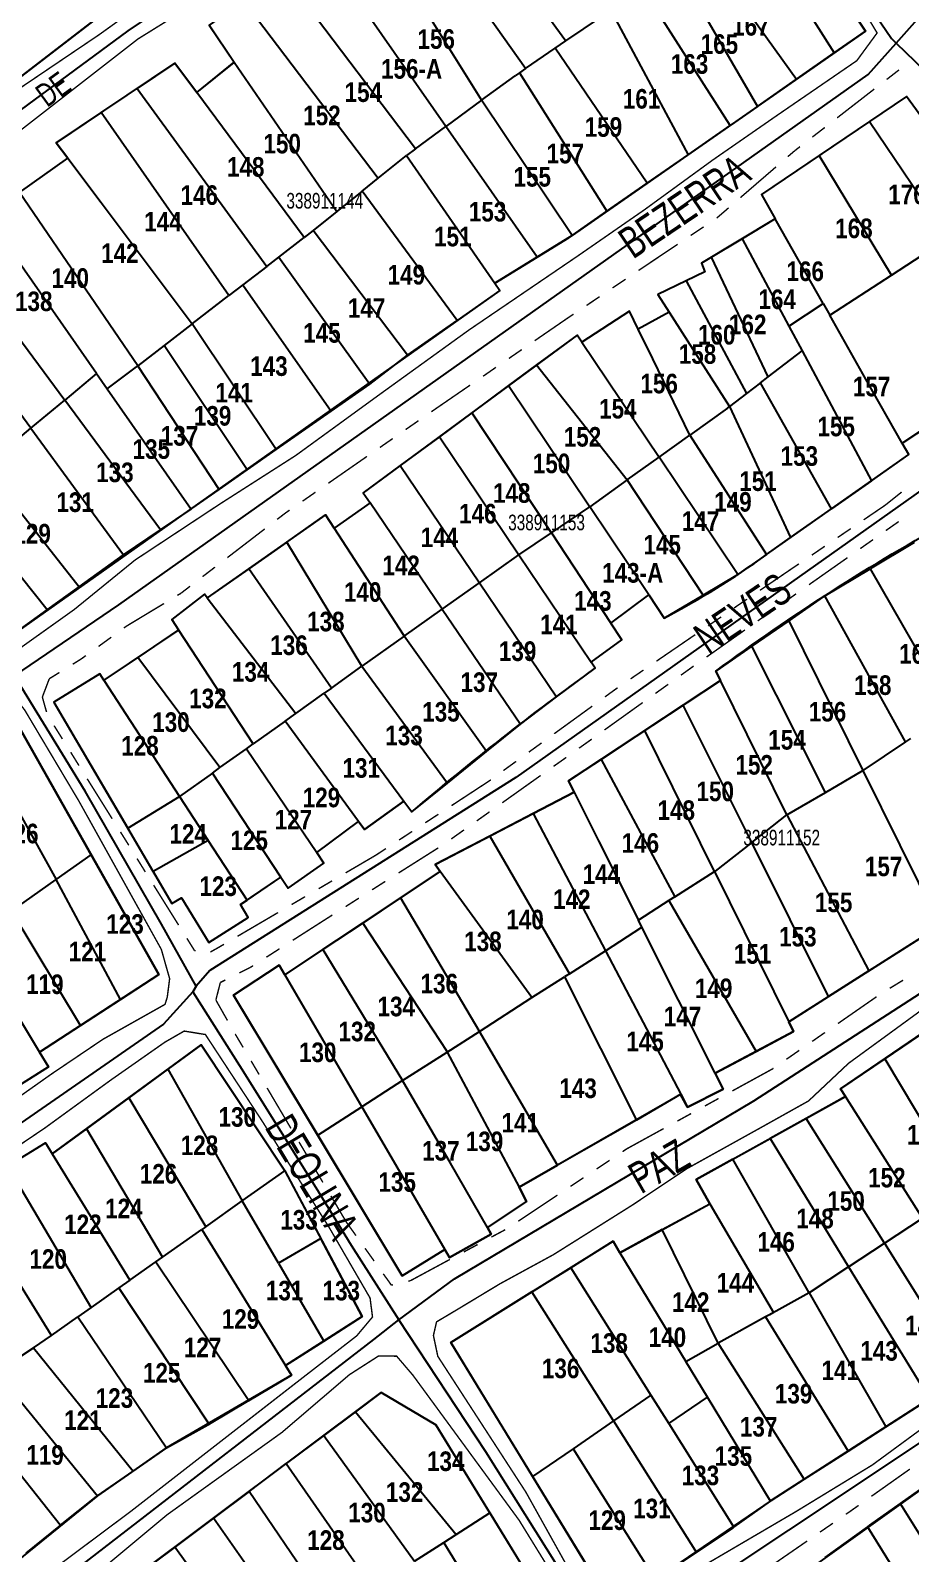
# Model space of a CAD drawing. Extents: x 204256 to 207861, y 4845615 to 4848347.
# Drawn here: x 207194.6 to 207306.9, y 4847462.3 to 4847656.8 of the extents above; entities that cross this region are included whole.
import ezdxf
from ezdxf.enums import TextEntityAlignment as Align

# ---------------------------------------------------------------- set-up
doc = ezdxf.new("R2010")
doc.units = 0
doc.header["$LTSCALE"] = 1.5
doc.header["$MEASUREMENT"] = 0
for name, pattern in [('PHANTOMX2', [5, 2.5, -0.5, 0.5, -0.5, 0.5, -0.5]), ('TRACO_13', [8, 5, -1, 1, -1]), ('TRACO_25', [8, 3, -1, 1, -1, 1, -1])]:
    doc.linetypes.add(name, pattern=pattern)
for name, color, linetype in [('CD-MALHA-LOTES', 40, 'CONTINUOUS'), ('CD_TXT_QUADRA', 7, 'CONTINUOUS'), ('RU-QUADRAS', 210, 'CONTINUOUS'), ('SV-EIXO-RUA-N-PAV', 6, 'CONTINUOUS'), ('SV-RUA-NAO-PAV-S-GUIA-C-GUIA', 7, 'PHANTOMX2'), ('SV-TXT-RUA-N-PAV-S-GUIA-C-GUIA', 7, 'CONTINUOUS'), ('Th_NmrPort', 7, 'CONTINUOUS')]:
    doc.layers.add(name, color=color, linetype=linetype)
doc.styles.add('ARIAL', font='ARIAL.TTF')
doc.styles.get("Standard").update_dxf_attribs({"font": 'swisscbo.ttf'})

msp = doc.modelspace()

# ---------------------------------------------------------------- linework, layer by layer
at = {"layer": 'CD-MALHA-LOTES', "linetype": 'Continuous'}
for p, q in [((207257.76, 4847651.92), (207242.65, 4847673.25)), ((207250.07, 4847672.94), (207262.91, 4847655.46)), ((207286.12, 4847671.22), (207297.13, 4847653.92)), ((207280.32, 4847667.28), (207292.32, 4847650.56)), ((207276.97, 4847665.01), (207287.34, 4847647.09)), ((207241.67, 4847664.68), (207252.12, 4847647.89)), ((207243.72, 4847641.68), (207228.23, 4847662.11)), ((207247.59, 4847644.52), (207235.95, 4847661.22)), ((207283.85, 4847644.66), (207272.72, 4847662.12)), ((207268.63, 4847659.34), (207278.48, 4847640.91)), ((207223.43, 4847658.38), (207238.94, 4847637.9)), ((207262.91, 4847655.46), (207267.43, 4847658.53)), ((207261.54, 4847654.53), (207262.91, 4847655.46)), ((207257.76, 4847651.92), (207261.54, 4847654.53)), ((207273.26, 4847637.27), (207261.54, 4847654.53)), ((207292.32, 4847650.56), (207297.13, 4847653.92)), ((207215.8, 4847648.86), (207220.6, 4847652.72)), ((207220.6, 4847652.72), (207233.7, 4847633.66)), ((207256.99, 4847651.38), (207256.42, 4847650.99)), ((207257.76, 4847651.92), (207256.99, 4847651.38)), ((207256.99, 4847651.38), (207268.14, 4847633.7)), ((207203.62, 4847646.29), (207208.23, 4847649.38)), ((207208.23, 4847649.38), (207224.73, 4847626.65)), ((207252.12, 4847647.89), (207256.42, 4847650.99)), ((207287.34, 4847647.09), (207292.32, 4847650.56)), ((207229.53, 4847630.35), (207215.8, 4847648.86)), ((207252.12, 4847647.89), (207247.59, 4847644.52)), ((207263.68, 4847630.59), (207252.12, 4847647.89)), ((207219.91, 4847622.95), (207203.62, 4847646.29)), ((207287.34, 4847647.09), (207283.85, 4847644.66)), ((207243.72, 4847641.68), (207247.59, 4847644.52)), ((207259.23, 4847627.82), (207247.59, 4847644.52)), ((207278.48, 4847640.91), (207283.85, 4847644.66)), ((207301.63, 4847645.15), (207295.21, 4847640.82)), ((207301.63, 4847645.15), (207311.67, 4847630.26)), ((207243.72, 4847641.68), (207242.55, 4847640.82)), ((207193.21, 4847636.09), (207199.37, 4847640.46)), ((207199.37, 4847640.46), (207203.61, 4847634.81)), ((207238.94, 4847637.9), (207242.55, 4847640.82)), ((207242.55, 4847640.82), (207253.85, 4847624.5)), ((207273.26, 4847637.27), (207278.48, 4847640.91)), ((207304.44, 4847625.55), (207295.21, 4847640.82)), ((207236.93, 4847636.27), (207238.94, 4847637.9)), ((207208.28, 4847613.98), (207193.21, 4847636.09)), ((207236.93, 4847636.27), (207233.7, 4847633.66)), ((207249.04, 4847619.77), (207236.93, 4847636.27)), ((207268.14, 4847633.7), (207273.26, 4847637.27)), ((207203.61, 4847634.81), (207215.21, 4847619.34)), ((207233.7, 4847633.66), (207230.65, 4847631.24)), ((207263.68, 4847630.59), (207268.14, 4847633.7)), ((207203.04, 4847612.97), (207189.11, 4847632.94)), ((207289.61, 4847632.71), (207285.4, 4847630.19)), ((207295.73, 4847621.9), (207289.61, 4847632.71)), ((207226.26, 4847627.83), (207229.53, 4847630.35)), ((207230.65, 4847631.24), (207229.53, 4847630.35)), ((207242.71, 4847615.33), (207230.65, 4847631.24)), ((207285.4, 4847630.19), (207281.47, 4847627.85)), ((207285.4, 4847630.19), (207291.35, 4847619.03)), ((207304.44, 4847625.55), (207311.67, 4847630.26)), ((207184.28, 4847629.5), (207198.97, 4847609.58)), ((207224.73, 4847626.65), (207226.26, 4847627.83)), ((207226.26, 4847627.83), (207237.88, 4847611.62)), ((207253.85, 4847624.5), (207259.23, 4847627.82)), ((207288.72, 4847612.56), (207281.47, 4847627.85)), ((207194.65, 4847605.99), (207178.93, 4847627.47)), ((207224.73, 4847626.65), (207221.68, 4847624.3)), ((207221.68, 4847624.3), (207219.91, 4847622.95)), ((207221.68, 4847624.3), (207232.96, 4847608.18)), ((207253.85, 4847624.5), (207254.48, 4847623.59)), ((207278.26, 4847624.83), (207285.94, 4847610.43)), ((207296.57, 4847620.43), (207304.44, 4847625.55)), ((207215.21, 4847619.34), (207219.91, 4847622.95)), ((207254.48, 4847623.59), (207249.04, 4847619.77)), ((207276.06, 4847620.81), (207272.13, 4847618.66)), ((207276.06, 4847620.81), (207283.78, 4847608.77)), ((207291.35, 4847619.03), (207295.73, 4847621.9)), ((207295.73, 4847621.9), (207296.57, 4847620.43)), ((207301.18, 4847612.27), (207296.57, 4847620.43)), ((207215.21, 4847619.34), (207211.67, 4847616.57)), ((207225.95, 4847603.27), (207215.21, 4847619.34)), ((207242.71, 4847615.33), (207249.04, 4847619.77)), ((207273.98, 4847614.87), (207272.13, 4847618.66)), ((207291.35, 4847619.03), (207293.04, 4847615.87)), ((207211.67, 4847616.57), (207208.28, 4847613.98)), ((207222.23, 4847600.67), (207211.67, 4847616.57)), ((207264.92, 4847617), (207274.79, 4847602.29)), ((207237.88, 4847611.62), (207242.71, 4847615.33)), ((207278.73, 4847605.13), (207273.98, 4847614.87)), ((207288.72, 4847612.56), (207293.04, 4847615.87)), ((207293.04, 4847615.87), (207301.89, 4847599.29)), ((207305.8, 4847604.11), (207322.32, 4847615.04)), ((207203.04, 4847612.97), (207198.97, 4847609.58)), ((207203.04, 4847612.97), (207204.4, 4847611.02)), ((207204.4, 4847611.02), (207208.28, 4847613.98)), ((207218.65, 4847598.16), (207208.28, 4847613.98)), ((207259.16, 4847614.08), (207255.59, 4847611.44)), ((207259.16, 4847614.08), (207270.71, 4847599.43)), ((207287.73, 4847611.8), (207288.72, 4847612.56)), ((207305.8, 4847604.11), (207301.18, 4847612.27)), ((207204.4, 4847611.02), (207215.09, 4847595.68)), ((207232.96, 4847608.18), (207237.88, 4847611.62)), ((207255.59, 4847611.44), (207250.9, 4847607.97)), ((207255.59, 4847611.44), (207265.95, 4847595.95)), ((207285.94, 4847610.43), (207283.78, 4847608.77)), ((207287.73, 4847611.8), (207285.94, 4847610.43)), ((207296.79, 4847595.7), (207287.73, 4847611.8)), ((207194.65, 4847605.99), (207198.97, 4847609.58)), ((207211.18, 4847593.03), (207198.97, 4847609.58)), ((207283.53, 4847608.58), (207278.73, 4847605.13)), ((207283.78, 4847608.77), (207291.57, 4847592.03)), ((207225.95, 4847603.27), (207232.96, 4847608.18)), ((207250.9, 4847607.97), (207246.76, 4847604.92)), ((207250.9, 4847607.97), (207260.98, 4847592.74)), ((207189.9, 4847602.03), (207194.65, 4847605.99)), ((207194.65, 4847605.99), (207206.47, 4847589.84)), ((207246.76, 4847604.92), (207241.76, 4847601.23)), ((207246.76, 4847604.92), (207256.91, 4847589.82)), ((207274.79, 4847602.29), (207278.73, 4847605.13)), ((207278.73, 4847605.13), (207288.48, 4847589.86)), ((207222.23, 4847600.67), (207225.95, 4847603.27)), ((207188.74, 4847601.07), (207200.83, 4847585.77)), ((207218.65, 4847598.16), (207222.23, 4847600.67)), ((207241.76, 4847601.23), (207251.87, 4847586.27)), ((207270.71, 4847599.43), (207274.79, 4847602.29)), ((207284.83, 4847587.33), (207274.79, 4847602.29)), ((207280.41, 4847584.7), (207270.71, 4847599.43)), ((207301.89, 4847599.29), (207296.79, 4847595.7)), ((207211.18, 4847593.03), (207215.09, 4847595.68)), ((207227.29, 4847591.47), (207232.25, 4847594.95)), ((207232.25, 4847594.95), (207233.34, 4847593.26)), ((207237.91, 4847596.46), (207233.34, 4847593.26)), ((207247.13, 4847582.91), (207237.91, 4847596.46)), ((207261.05, 4847592.63), (207265.95, 4847595.95)), ((207273.46, 4847584.74), (207265.95, 4847595.95)), ((207291.57, 4847592.03), (207296.79, 4847595.7)), ((207206.47, 4847589.84), (207211.18, 4847593.03)), ((207233.34, 4847593.26), (207242.13, 4847579.66)), ((207227.29, 4847591.47), (207222.44, 4847588.07)), ((207236.88, 4847575.63), (207227.29, 4847591.47)), ((207256.91, 4847589.82), (207261.05, 4847592.63)), ((207260.98, 4847592.74), (207261.05, 4847592.63)), ((207261.05, 4847592.63), (207268.63, 4847581.1)), ((207288.48, 4847589.86), (207291.57, 4847592.03)), ((207307.32, 4847591.41), (207301.73, 4847588.07)), ((207200.83, 4847585.77), (207206.47, 4847589.84)), ((207251.87, 4847586.27), (207256.91, 4847589.82)), ((207256.91, 4847589.82), (207266.12, 4847576.12)), ((207288.48, 4847589.86), (207284.83, 4847587.33)), ((207222.44, 4847588.07), (207217.13, 4847584.35)), ((207232.98, 4847572.83), (207222.44, 4847588.07)), ((207280.41, 4847584.7), (207284.83, 4847587.33)), ((207295.93, 4847584.61), (207301.73, 4847588.07)), ((207301.73, 4847588.07), (207312.05, 4847569.98)), ((207196.72, 4847582.81), (207200.83, 4847585.77)), ((207247.13, 4847582.91), (207251.87, 4847586.27)), ((207251.87, 4847586.27), (207261.72, 4847571.69)), ((207217.13, 4847584.35), (207228.44, 4847569.58)), ((207268.63, 4847581.1), (207273.46, 4847584.74)), ((207273.46, 4847584.74), (207275.45, 4847581.76)), ((207275.45, 4847581.76), (207280.41, 4847584.7)), ((207306.22, 4847565.96), (207295.93, 4847584.61)), ((207192.26, 4847579.6), (207196.72, 4847582.81)), ((207242.26, 4847579.47), (207247.13, 4847582.91)), ((207247.13, 4847582.91), (207257.1, 4847568.24)), ((207291.32, 4847581.43), (207286.61, 4847578.16)), ((207291.32, 4847581.43), (207300.78, 4847562.29)), ((207213.49, 4847580.25), (207208.29, 4847576.75)), ((207223.01, 4847565.7), (207213.49, 4847580.25)), ((207242.26, 4847579.47), (207236.88, 4847575.63)), ((207242.13, 4847579.66), (207242.26, 4847579.47)), ((207252.75, 4847564.71), (207242.26, 4847579.47)), ((207296.03, 4847559.51), (207286.61, 4847578.16)), ((207208.29, 4847576.75), (207203.96, 4847573.85)), ((207218.77, 4847562.67), (207208.29, 4847576.75)), ((207232.98, 4847572.83), (207236.88, 4847575.63)), ((207236.88, 4847575.63), (207247.8, 4847560.7)), ((207203.96, 4847573.85), (207213.62, 4847558.98)), ((207282.61, 4847573.8), (207277.85, 4847570.65)), ((207291.08, 4847556.63), (207282.61, 4847573.8)), ((207228.44, 4847569.58), (207232.08, 4847572.18)), ((207232.98, 4847572.83), (207232.08, 4847572.18)), ((207232.08, 4847572.18), (207242.21, 4847558.4)), ((207257.1, 4847568.24), (207261.72, 4847571.69)), ((207227.09, 4847568.62), (207228.44, 4847569.58)), ((207277.85, 4847570.65), (207272.95, 4847567.4)), ((207286.6, 4847553.11), (207277.85, 4847570.65)), ((207227.09, 4847568.62), (207223.01, 4847565.7)), ((207236.45, 4847555.79), (207227.09, 4847568.62)), ((207252.75, 4847564.71), (207257.1, 4847568.24)), ((207188.23, 4847565.76), (207197.88, 4847548.38)), ((207222.15, 4847565.08), (207223.01, 4847565.7)), ((207272.95, 4847567.4), (207267.39, 4847563.72)), ((207281.84, 4847549.41), (207272.95, 4847567.4)), ((207306.22, 4847565.96), (207300.78, 4847562.29)), ((207306.86, 4847566.39), (207306.22, 4847565.96)), ((207218.77, 4847562.67), (207222.15, 4847565.08)), ((207222.15, 4847565.08), (207231.12, 4847551.83)), ((207247.8, 4847560.7), (207252.75, 4847564.71)), ((207267.39, 4847563.72), (207276.8, 4847546.19)), ((207217.8, 4847561.97), (207213.62, 4847558.98)), ((207217.8, 4847561.97), (207218.77, 4847562.67)), ((207226.52, 4847548.69), (207217.8, 4847561.97)), ((207296.03, 4847559.51), (207300.78, 4847562.29)), ((207300.78, 4847562.29), (207310.2, 4847543.25)), ((207243.24, 4847557.01), (207247.8, 4847560.7)), ((207207, 4847554.93), (207213.62, 4847558.98)), ((207213.62, 4847558.98), (207217.28, 4847553.35)), ((207242.21, 4847558.4), (207237.19, 4847554.78)), ((207242.21, 4847558.4), (207243.24, 4847557.01)), ((207263.95, 4847559.56), (207258.72, 4847556.83)), ((207263.95, 4847559.56), (207267.07, 4847553.32)), ((207291.08, 4847556.63), (207296.03, 4847559.51)), ((207258.72, 4847556.83), (207253.19, 4847553.94)), ((207258.72, 4847556.83), (207267.93, 4847539.3)), ((207286.6, 4847553.11), (207291.08, 4847556.63)), ((207291.08, 4847556.63), (207301.53, 4847536.71)), ((207210.23, 4847549.41), (207207, 4847554.93)), ((207231.12, 4847551.83), (207236.45, 4847555.79)), ((207237.19, 4847554.78), (207236.45, 4847555.79)), ((207253.19, 4847553.94), (207263.35, 4847536.36)), ((207217.28, 4847553.35), (207210.23, 4847549.41)), ((207222.22, 4847545.76), (207217.28, 4847553.35)), ((207267.07, 4847553.32), (207272.14, 4847543.21)), ((207296.4, 4847533.44), (207286.6, 4847553.11)), ((207197.88, 4847548.38), (207202.35, 4847551.53)), ((207192.77, 4847544.79), (207197.88, 4847548.38)), ((207206.07, 4847533.08), (207197.88, 4847548.38)), ((207210.23, 4847549.41), (207212.62, 4847545.33)), ((207222.22, 4847545.76), (207226.52, 4847548.69)), ((207226.52, 4847548.69), (207227.45, 4847547.27)), ((207246.87, 4847549.4), (207241.8, 4847546.03)), ((207258.57, 4847533.31), (207246.87, 4847549.4)), ((207276.8, 4847546.19), (207281.84, 4847549.41)), ((207281.84, 4847549.41), (207281.94, 4847549.47)), ((207281.84, 4847549.41), (207291.34, 4847530.21)), ((207276.8, 4847546.19), (207276.03, 4847545.7)), ((207200.97, 4847529.75), (207192.18, 4847544.38)), ((207241.8, 4847546.03), (207236.99, 4847542.83)), ((207241.8, 4847546.03), (207251.8, 4847529.13)), ((207276.03, 4847545.7), (207272.14, 4847543.21)), ((207276.03, 4847545.7), (207287.18, 4847526.44)), ((207236.99, 4847542.83), (207231.9, 4847539.44)), ((207236.99, 4847542.83), (207247.7, 4847526.46)), ((207267.93, 4847539.3), (207272.58, 4847542.3)), ((207272.58, 4847542.3), (207272.14, 4847543.21)), ((207281.93, 4847523.66), (207272.58, 4847542.3)), ((207187.06, 4847540.78), (207195.77, 4847526.36)), ((207231.9, 4847539.44), (207227.06, 4847536.22)), ((207231.9, 4847539.44), (207242.06, 4847522.74)), ((207263.35, 4847536.36), (207267.93, 4847539.3)), ((207267.93, 4847539.3), (207277.56, 4847520.97)), ((207301.53, 4847536.71), (207296.4, 4847533.44)), ((207227.06, 4847536.22), (207236.86, 4847519.36)), ((207258.57, 4847533.31), (207262.72, 4847535.98)), ((207263.35, 4847536.36), (207262.72, 4847535.98)), ((207262.72, 4847535.98), (207271.9, 4847517.65)), ((207200.97, 4847529.75), (207206.07, 4847533.08)), ((207251.87, 4847529), (207258.57, 4847533.31)), ((207291.34, 4847530.21), (207296.4, 4847533.44)), ((207195.77, 4847526.36), (207200.97, 4847529.75)), ((207247.75, 4847526.36), (207251.87, 4847529)), ((207251.8, 4847529.13), (207251.87, 4847529)), ((207261.82, 4847511.92), (207251.87, 4847529)), ((207308.08, 4847528.58), (207303.57, 4847525.51)), ((207242.06, 4847522.74), (207247.75, 4847526.36)), ((207247.7, 4847526.46), (207247.75, 4847526.36)), ((207247.75, 4847526.36), (207256.93, 4847509.1)), ((207281.93, 4847523.66), (207287.18, 4847526.44)), ((207303.57, 4847525.51), (207313.63, 4847508.61)), ((207212.12, 4847524.16), (207207.13, 4847520.51)), ((207212.12, 4847524.16), (207221.61, 4847507.36)), ((207242.06, 4847522.74), (207236.86, 4847519.36)), ((207248.16, 4847512.17), (207242.06, 4847522.74)), ((207277.56, 4847520.97), (207271.9, 4847517.65)), ((207277.56, 4847520.97), (207278.43, 4847519.31)), ((207207.13, 4847520.51), (207201.75, 4847516.57)), ((207207.13, 4847520.51), (207216.95, 4847504.06)), ((207231.24, 4847515.76), (207236.86, 4847519.36)), ((207236.86, 4847519.36), (207240.55, 4847513.02)), ((207298.56, 4847520.67), (207293.56, 4847517.89)), ((207308.39, 4847505.16), (207298.56, 4847520.67)), ((207271.9, 4847517.65), (207261.82, 4847511.92)), ((207293.56, 4847517.89), (207288.94, 4847515.33)), ((207303.52, 4847501.95), (207293.56, 4847517.89)), ((207201.75, 4847516.57), (207197.38, 4847513.37)), ((207201.75, 4847516.57), (207211.44, 4847500.18)), ((207231.24, 4847515.76), (207242.03, 4847497.8)), ((207284.19, 4847512.69), (207288.94, 4847515.33)), ((207288.94, 4847515.33), (207298.96, 4847498.94)), ((207191.68, 4847511.78), (207196.52, 4847514.78)), ((207196.52, 4847514.78), (207197.38, 4847513.37)), ((207197.38, 4847513.37), (207207.26, 4847497.23)), ((207221.61, 4847507.36), (207227.03, 4847511.18)), ((207227.03, 4847511.18), (207231.65, 4847502.58)), ((207240.55, 4847513.02), (207247.45, 4847501.15)), ((207252.89, 4847503.97), (207248.16, 4847512.17)), ((207256.93, 4847509.1), (207261.82, 4847511.92)), ((207293.93, 4847495.62), (207284.19, 4847512.69)), ((207202.35, 4847493.76), (207192.54, 4847510.33)), ((207216.95, 4847504.06), (207221.61, 4847507.36)), ((207226.25, 4847499.4), (207221.61, 4847507.36)), ((207197.26, 4847490.19), (207186.88, 4847506.98)), ((207275.2, 4847503.72), (207281.27, 4847506.97)), ((207281.27, 4847506.97), (207289.4, 4847493.11)), ((207211.44, 4847500.18), (207216.45, 4847503.71)), ((207216.95, 4847504.06), (207216.45, 4847503.71)), ((207216.45, 4847503.71), (207227.15, 4847486.33)), ((207253.38, 4847503.13), (207252.89, 4847503.97)), ((207275.2, 4847503.72), (207269.8, 4847500.73)), ((207282.31, 4847489.18), (207275.2, 4847503.72)), ((207303.52, 4847501.95), (207308.39, 4847505.16)), ((207231.65, 4847502.58), (207226.25, 4847499.4)), ((207298.96, 4847498.94), (207303.52, 4847501.95)), ((207303.52, 4847501.95), (207314.2, 4847484.87)), ((207207.26, 4847497.23), (207210.61, 4847499.59)), ((207210.61, 4847499.59), (207211.44, 4847500.18)), ((207210.61, 4847499.59), (207222.44, 4847481.87)), ((207242.03, 4847497.8), (207247.45, 4847501.15)), ((207269.8, 4847500.73), (207278.19, 4847486.88)), ((207226.25, 4847499.4), (207232.03, 4847489.47)), ((207258.57, 4847495.74), (207263.51, 4847498.83)), ((207263.51, 4847498.83), (207273.73, 4847482.57)), ((207298.96, 4847498.94), (207293.93, 4847495.62)), ((207298.96, 4847498.94), (207309.28, 4847482.08)), ((207205.87, 4847496.25), (207202.35, 4847493.76)), ((207207.26, 4847497.23), (207205.87, 4847496.25)), ((207217.38, 4847478.87), (207205.87, 4847496.25)), ((207268.97, 4847479.28), (207258.57, 4847495.74)), ((207293.93, 4847495.62), (207289.73, 4847493.3)), ((207293.93, 4847495.62), (207303.7, 4847478.51)), ((207202.35, 4847493.76), (207200.62, 4847492.55)), ((207197.26, 4847490.19), (207200.62, 4847492.55)), ((207200.62, 4847492.55), (207211.95, 4847475.82)), ((207288.38, 4847492.54), (207282.31, 4847489.18)), ((207288.86, 4847492.81), (207288.38, 4847492.54)), ((207288.38, 4847492.54), (207298.91, 4847475.43)), ((207289.4, 4847493.11), (207288.86, 4847492.81)), ((207289.73, 4847493.3), (207289.4, 4847493.11)), ((207195, 4847488.59), (207197.26, 4847490.19)), ((207192.49, 4847486.93), (207195, 4847488.59)), ((207195, 4847488.59), (207207.7, 4847472.86)), ((207227.15, 4847486.33), (207232.03, 4847489.47)), ((207278.19, 4847486.88), (207282.31, 4847489.18)), ((207293.3, 4847471.82), (207282.31, 4847489.18)), ((207280.97, 4847482.29), (207278.19, 4847486.88)), ((207190.29, 4847485.46), (207203.17, 4847469.71)), ((207185.5, 4847482.27), (207198.45, 4847465.95)), ((207273.73, 4847482.57), (207268.97, 4847479.28)), ((207273.73, 4847482.57), (207276.01, 4847478.95)), ((207276.01, 4847478.95), (207280.97, 4847482.29)), ((207288.99, 4847469.05), (207280.97, 4847482.29)), ((207303.7, 4847478.51), (207309.28, 4847482.08)), ((207222.44, 4847481.87), (207217.38, 4847478.87)), ((207236.04, 4847480.43), (207232.04, 4847477.42)), ((207236.04, 4847480.43), (207248.9, 4847464.77)), ((207268.97, 4847479.28), (207263.81, 4847475.71)), ((207268.97, 4847479.28), (207279.57, 4847462.49)), ((207276.01, 4847478.95), (207284.34, 4847465.69)), ((207298.91, 4847475.43), (207303.7, 4847478.51)), ((207232.04, 4847477.42), (207227.23, 4847473.82)), ((207232.04, 4847477.42), (207243.6, 4847461.38)), ((207207.7, 4847472.86), (207211.95, 4847475.82)), ((207263.81, 4847475.71), (207258.66, 4847472.16)), ((207263.81, 4847475.71), (207274.34, 4847458.98)), ((207293.3, 4847471.82), (207298.91, 4847475.43)), ((207203.17, 4847469.71), (207207.7, 4847472.86)), ((207222.5, 4847470.27), (207227.23, 4847473.82)), ((207227.23, 4847473.82), (207238.27, 4847457.94)), ((207258.66, 4847472.16), (207268.91, 4847455.35)), ((207310.16, 4847471.99), (207305.54, 4847468.72)), ((207222.5, 4847470.27), (207217.94, 4847466.85)), ((207233.16, 4847454.58), (207222.5, 4847470.27)), ((207284.34, 4847465.69), (207288.99, 4847469.05)), ((207305.54, 4847468.72), (207316.23, 4847451.56)), ((207217.94, 4847466.85), (207213.02, 4847463.16)), ((207228.87, 4847451.31), (207217.94, 4847466.85)), ((207248.9, 4847464.77), (207253.18, 4847467.52)), ((207253.18, 4847467.52), (207262.85, 4847451.74)), ((207198.45, 4847465.95), (207193.99, 4847462.39)), ((207247.33, 4847463.77), (207248.9, 4847464.77)), ((207301.36, 4847465.75), (207295.95, 4847461.84)), ((207301.36, 4847465.75), (207311.93, 4847448.74)), ((207213.02, 4847463.16), (207207.49, 4847459.02)), ((207224.18, 4847447.73), (207213.02, 4847463.16)), ((207243.6, 4847461.38), (207247.33, 4847463.77)), ((207257.07, 4847447.84), (207247.33, 4847463.77)), ((207274.34, 4847458.98), (207279.57, 4847462.49))]:
    msp.add_line(p, q, dxfattribs=at)
for points in [[(207297.13, 4847653.92), (207301.1, 4847656.69), (207289.84, 4847673.75)], [(207191.79, 4847649.68), (207206.18, 4847660.79), (207199.91, 4847669.28)], [(207223.43, 4847658.38), (207221.8, 4847660.53), (207217.38, 4847657.44), (207220.6, 4847652.72)], [(207215.8, 4847648.86), (207213.03, 4847652.59), (207208.23, 4847649.38)], [(207317.01, 4847633.73), (207306.36, 4847648.35), (207301.63, 4847645.15)], [(207203.62, 4847646.29), (207197.87, 4847642.45), (207199.37, 4847640.46)], [(207295.21, 4847640.82), (207287.84, 4847635.84), (207289.61, 4847632.71)], [(207259.23, 4847627.82), (207263.31, 4847630.33), (207263.68, 4847630.59)], [(207281.47, 4847627.85), (207280.19, 4847627.08), (207280.61, 4847625.97), (207278.26, 4847624.83)], [(207278.26, 4847624.83), (207274.62, 4847623.05), (207276.06, 4847620.81)], [(207272.13, 4847618.66), (207271.01, 4847620.96), (207264.92, 4847617)], [(207264.92, 4847617), (207264.32, 4847617.89), (207259.16, 4847614.08)], [(207283.53, 4847608.58), (207283.78, 4847608.77)], [(207301.89, 4847599.29), (207306.64, 4847602.63), (207305.8, 4847604.11)], [(207241.76, 4847601.23), (207237.04, 4847597.74), (207237.91, 4847596.46)], [(207270.71, 4847599.43), (207265.95, 4847595.95)], [(207196.72, 4847582.81), (207184.91, 4847597.62), (207184.8, 4847597.78)], [(207215.09, 4847595.68), (207215.2, 4847595.75), (207218.65, 4847598.16)], [(207217.13, 4847584.35), (207216.79, 4847584.8), (207212.62, 4847581.6), (207213.49, 4847580.25)], [(207295.93, 4847584.61), (207295.72, 4847584.48), (207291.32, 4847581.43)], [(207266.12, 4847576.12), (207270.03, 4847578.98), (207268.63, 4847581.1)], [(207286.61, 4847578.16), (207282.03, 4847574.98), (207282.61, 4847573.8)], [(207261.72, 4847571.69), (207266.63, 4847575.37), (207266.12, 4847576.12)], [(207203.96, 4847573.85), (207203.43, 4847574.66), (207197.58, 4847571.04), (207207, 4847554.93)], [(207202.35, 4847551.53), (207192.59, 4847568.8), (207188.23, 4847565.76)], [(207267.39, 4847563.72), (207263.24, 4847560.97), (207263.95, 4847559.56)], [(207253.19, 4847553.94), (207246.21, 4847550.3), (207246.87, 4847549.4)], [(207286.6, 4847553.11), (207281.94, 4847549.47)], [(207206.07, 4847533.08), (207210.97, 4847536.28), (207202.35, 4847551.53)], [(207227.45, 4847547.27), (207232.04, 4847550.47), (207231.12, 4847551.83)], [(207212.62, 4847545.33), (207213.87, 4847546.03), (207217.35, 4847540.33), (207222.36, 4847543.52), (207221.39, 4847545.19), (207222.22, 4847545.76)], [(207301.53, 4847536.71), (207310.58, 4847542.48), (207310.2, 4847543.25)], [(207227.06, 4847536.22), (207226.34, 4847537.46), (207220.5, 4847533.63), (207231.24, 4847515.76)], [(207287.18, 4847526.44), (207291.95, 4847528.97), (207291.34, 4847530.21)], [(207227.03, 4847511.18), (207216.38, 4847527.28), (207212.12, 4847524.16)], [(207191.36, 4847520.97), (207196.91, 4847524.47), (207195.77, 4847526.36)], [(207303.57, 4847525.51), (207297.93, 4847521.67), (207298.56, 4847520.67)], [(207278.43, 4847519.31), (207282.94, 4847521.64), (207281.93, 4847523.66)], [(207284.19, 4847512.69), (207279.5, 4847510.09), (207281.27, 4847506.97)], [(207252.89, 4847503.97), (207257.89, 4847507.29), (207256.93, 4847509.1)], [(207232.03, 4847489.47), (207236.91, 4847492.61), (207231.65, 4847502.58)], [(207247.45, 4847501.15), (207248.04, 4847500.13), (207253.38, 4847503.13)], [(207269.8, 4847500.73), (207268.91, 4847502.2), (207263.51, 4847498.83)], [(207258.57, 4847495.74), (207248.22, 4847489.27), (207258.66, 4847472.16)], [(207222.44, 4847481.87), (207227.9, 4847485.11), (207227.15, 4847486.33)], [(207253.18, 4847467.52), (207246.29, 4847478.76), (207239.34, 4847482.9), (207236.04, 4847480.43)], [(207211.95, 4847475.82), (207217.22, 4847478.77), (207217.38, 4847478.87)], [(207288.99, 4847469.05), (207289.09, 4847469.12), (207293.3, 4847471.82)], [(207198.45, 4847465.95), (207203.03, 4847469.61), (207203.17, 4847469.71)], [(207305.54, 4847468.72), (207301.64, 4847465.95), (207301.36, 4847465.75)], [(207279.57, 4847462.49), (207284.21, 4847465.59), (207284.34, 4847465.69)]]:
    msp.add_lwpolyline(points, dxfattribs=at)
at = {"layer": 'RU-QUADRAS', "color": 6, "linetype": 'Continuous'}
for points in [[(207083.63, 4847793.05), (207100.15, 4847804.53), (207206.18, 4847660.79), (207191.79, 4847649.68)], [(207274.63, 4847446.46), (207319.98, 4847478.95), (207325.11, 4847481.7), (207366.86, 4847508.88), (207388.08, 4847521.37), (207387.22, 4847523.06), (207408.99, 4847534.12), (207407.83, 4847536.45), (207424, 4847548.26), (207436.62, 4847530.74), (207451.75, 4847504.85), (207408.03, 4847482.5), (207378.93, 4847469.13), (207355.89, 4847456.37), (207351.44, 4847453.15), (207351.92, 4847452.56), (207347.19, 4847449.41), (207346.68, 4847450.1), (207331.07, 4847440.37), (207317.43, 4847429.39), (207293.16, 4847412.18)]]:
    msp.add_lwpolyline(points, close=True, dxfattribs=at)
for points in [[(207278.13, 4847691.48), (207301.1, 4847656.69), (207263.68, 4847630.59), (207253.85, 4847624.5), (207254.48, 4847623.59), (207192.26, 4847579.6, -0.024843)], [(207310.58, 4847542.48), (207291.34, 4847530.21), (207291.95, 4847528.97), (207281.93, 4847523.66), (207282.94, 4847521.64), (207278.43, 4847519.31), (207277.5, 4847520.93), (207256.93, 4847509.1), (207257.89, 4847507.29), (207252.89, 4847503.97), (207253.38, 4847503.13), (207248.04, 4847500.13), (207247.45, 4847501.15), (207242.03, 4847497.8), (207220.5, 4847533.63), (207226.34, 4847537.46), (207227.06, 4847536.22), (207246.87, 4847549.4), (207246.21, 4847550.3), (207263.95, 4847559.56), (207263.24, 4847560.97), (207282.61, 4847573.8), (207282.03, 4847574.98, -0.034189), (207312.35, 4847594.41)], [(207184.36, 4847441.85), (207203.4, 4847456.18), (207202.43, 4847457.5), (207206.42, 4847460.45), (207207.49, 4847459.02), (207239.34, 4847482.9), (207246.29, 4847478.76), (207262.85, 4847451.74, 0.02618), (207245.84, 4847439.78, -0.05385), (207232.53, 4847427.37), (207232.09, 4847427.93), (207215.44, 4847416.89), (207206.05, 4847409.37), (207206.55, 4847408.62), (207196.36, 4847402.02), (207181.92, 4847390.07)]]:
    msp.add_lwpolyline(points, format="xyb", dxfattribs=at)
for points in [[(207193.21, 4847636.09), (207199.37, 4847640.46), (207197.87, 4847642.45), (207213.03, 4847652.59), (207215.8, 4847648.86), (207220.58, 4847652.7), (207217.38, 4847657.44)], [(207192.59, 4847568.8), (207210.97, 4847536.28), (207195.77, 4847526.36), (207196.91, 4847524.47), (207182.15, 4847515.16)], [(207309.2, 4847482.04), (207289.09, 4847469.12), (207268.91, 4847455.35), (207248.22, 4847489.27), (207268.91, 4847502.2), (207269.8, 4847500.73), (207281.27, 4847506.97), (207279.5, 4847510.09), (207298.56, 4847520.67), (207297.93, 4847521.67), (207319.04, 4847536.06)], [(207191.68, 4847511.78), (207196.52, 4847514.78), (207197.38, 4847513.37), (207216.38, 4847527.28), (207227.03, 4847511.18), (207236.91, 4847492.61), (207227.15, 4847486.33), (207227.9, 4847485.11), (207211.95, 4847475.82), (207203.17, 4847469.71), (207179.16, 4847450.28)]]:
    msp.add_lwpolyline(points, dxfattribs=at)
msp.add_lwpolyline([(207288.48, 4847589.86), (207306.64, 4847602.63), (207305.8, 4847604.11), (207327.93, 4847618.75), (207306.36, 4847648.35), (207287.84, 4847635.84), (207289.61, 4847632.71), (207280.19, 4847627.08), (207280.61, 4847625.97), (207274.62, 4847623.05), (207276.06, 4847620.81), (207272.13, 4847618.66), (207271.01, 4847620.96), (207264.92, 4847617), (207264.32, 4847617.89), (207237.04, 4847597.74), (207237.91, 4847596.46), (207233.34, 4847593.26), (207232.25, 4847594.95), (207217.13, 4847584.35), (207216.79, 4847584.8), (207212.62, 4847581.6), (207213.51, 4847580.25), (207203.96, 4847573.85), (207203.43, 4847574.66), (207197.58, 4847571.04), (207212.62, 4847545.33), (207213.87, 4847546.03), (207217.35, 4847540.33), (207222.36, 4847543.52), (207221.39, 4847545.19), (207226.52, 4847548.69), (207227.45, 4847547.27), (207232.04, 4847550.47), (207231.12, 4847551.83), (207236.45, 4847555.79), (207237.19, 4847554.78), (207242.21, 4847558.4), (207243.24, 4847557.01, -0.019318), (207266.63, 4847575.37), (207266.12, 4847576.12), (207270.03, 4847578.98), (207268.63, 4847581.1), (207273.46, 4847584.74), (207275.45, 4847581.76, 0.035141)], format="xyb", close=True, dxfattribs=at)
at = {"layer": 'SV-EIXO-RUA-N-PAV'}
for points in [[(207190.86, 4847644.77), (207207.08, 4847656.72), (207211.3, 4847659.56), (207219.26, 4847664.92), (207234.09, 4847670.48), (207237.13, 4847673.53), (207244.81, 4847683.86), (207251.88, 4847688.83), (207272.84, 4847703.59)], [(207274.98, 4847700.69), (207295.62, 4847668.71), (207304.45, 4847655.73), (207305.04, 4847655.16), (207309.85, 4847650.5), (207316.34, 4847639.33), (207321.75, 4847633.02), (207328.78, 4847621.22), (207331.83, 4847617.06), (207332.74, 4847615.81), (207337.79, 4847607.7), (207347.88, 4847594.73), (207357.79, 4847579.77), (207363.38, 4847572.02), (207365.03, 4847570.44), (207367.34, 4847568.24), (207377.52, 4847549.4), (207387.98, 4847527.6)], [(206955.46, 4847402.99), (207035.84, 4847460.74), (207084.5, 4847497.59), (207121.98, 4847523.54), (207165.68, 4847555.71), (207192.57, 4847574.41), (207205.87, 4847583.46), (207301.47, 4847651.14), (207305.04, 4847655.16), (207308.41, 4847658.97), (207325.89, 4847668.53), (207332.02, 4847674.83), (207339.59, 4847679.34), (207343.73, 4847683.48), (207348.06, 4847684.2), (207352.48, 4847684.2)], [(207374.98, 4847651), (207367.88, 4847645.82), (207360.67, 4847639.15), (207331.83, 4847617.06), (207324.09, 4847611.13), (207311.66, 4847600.5), (207256.51, 4847561.39), (207217.49, 4847536.79), (207215.72, 4847534.76), (207215.29, 4847534.03), (207211.55, 4847529.94), (207182.71, 4847509.94), (207159.47, 4847491.02), (207069.99, 4847422.08), (207011.33, 4847380.54), (206974.21, 4847356.58), (206955.45, 4847341.36)], [(207215.72, 4847534.76), (207211.33, 4847542.68), (207201.59, 4847559.67), (207192.57, 4847574.41), (207189.04, 4847578.43), (207180.36, 4847589.76), (207170.22, 4847603.67), (207163.58, 4847615.52), (207160.48, 4847621.79)], [(206955.45, 4847279.71), (206995.65, 4847309.27), (207028.09, 4847331.26), (207055.3, 4847351.62), (207089.54, 4847376.67), (207128.74, 4847404.87), (207201.19, 4847460.92), (207238.4, 4847489.66), (207241.6, 4847492.19), (207248.67, 4847497.41), (207286.88, 4847520.12), (207337.43, 4847552.83), (207365.03, 4847570.44), (207368.78, 4847572.83), (207411.58, 4847602.66)], [(207435.19, 4847572.2), (207436.63, 4847567.25), (207435.01, 4847562.2), (207418.07, 4847550.49), (207397.35, 4847532.82), (207372.66, 4847516.61), (207359.5, 4847508.68), (207352.65, 4847503.81), (207308.59, 4847476.87), (207273.99, 4847453.8), (207270.77, 4847451.39), (207269.01, 4847449.99), (207253.45, 4847438.84), (207133.15, 4847343.96), (207107.29, 4847324.05), (207063.5, 4847296.29), (207060.23, 4847293.5), (207051.25, 4847285.84), (206955.45, 4847217.19)], [(207215.29, 4847534.03), (207221.26, 4847524.65), (207231, 4847509.06), (207235.51, 4847501.7), (207241.6, 4847492.19)], [(207269.01, 4847449.99), (207262.92, 4847459), (207252.68, 4847475.32), (207241.6, 4847492.19)]]:
    msp.add_lwpolyline(points, dxfattribs=at)
at = {"layer": 'SV-RUA-NAO-PAV-S-GUIA-C-GUIA', "linetype": 'TRACO_25', "const_width": 0.18, "flags": 128}
for points in [[(207193.45, 4847578.05), (207200.19, 4847582.86), (207207.95, 4847589.18), (207218.8, 4847596.35), (207228.44, 4847602.52), (207239.14, 4847610.31), (207250.52, 4847618.53), (207264.37, 4847627.96), (207272.91, 4847633.88), (207281.62, 4847640.23), (207289.83, 4847645.93), (207300.01, 4847652.92), (207302.6, 4847656.46), (207300.35, 4847660.19), (207292.43, 4847671.64), (207287.76, 4847679.34), (207281.2, 4847688.55), (207275.08, 4847697.48), (207272.66, 4847698.68), (207265.32, 4847694.82), (207253.86, 4847687.13), (207243.8, 4847679.51), (207239.52, 4847674.46), (207235.7, 4847670.08), (207231.21, 4847667.27), (207225.09, 4847664.73), (207217.12, 4847661.17), (207208.31, 4847655.69), (207191.84, 4847642.87), (207183.24, 4847636.18), (207175.48, 4847630.1), (207167.74, 4847623.95), (207165.08, 4847619.27), (207167.09, 4847613.33), (207169.6, 4847607.25), (207174.41, 4847599.44), (207181.08, 4847589.85), (207187.17, 4847582.33), (207190.72, 4847578.25)], [(207386.07, 4847527.46), (207376.29, 4847549.07), (207369.75, 4847561.32), (207365.58, 4847567.75), (207354, 4847559.97), (207344.96, 4847555), (207339.07, 4847551.31), (207333.41, 4847548.38), (207329.19, 4847544.84), (207323.3, 4847540.91), (207317.86, 4847537.47), (207309.7, 4847532.77), (207298.96, 4847524.93), (207293.85, 4847520.12), (207287.63, 4847516.64), (207278.27, 4847511.44), (207271.46, 4847506.88), (207261.33, 4847500.51), (207254.49, 4847496.78), (207249.04, 4847493.49), (207246.4, 4847491.92), (207246, 4847490.18), (207246.56, 4847487.52), (207257.79, 4847470.19), (207262.85, 4847461.1), (207265.39, 4847456.82), (207267.19, 4847455.11), (207269.06, 4847455.53), (207273.11, 4847457.12), (207280.87, 4847461.03), (207292.28, 4847467.72), (207301.99, 4847473.65), (207313.14, 4847481.84), (207324.83, 4847488.91), (207336.78, 4847496.32), (207345.57, 4847500.95), (207353.98, 4847506.23), (207358.95, 4847510.66), (207365.91, 4847515.44), (207371.3, 4847518.58), (207382.04, 4847524.63)]]:
    msp.add_lwpolyline(points, close=True, dxfattribs=at)
at = {"layer": 'SV-RUA-NAO-PAV-S-GUIA-C-GUIA', "linetype": 'TRACO_13', "const_width": 0.18, "flags": 128}
msp.add_lwpolyline([(207188.21, 4847650.96), (207189.78, 4847649.19), (207190.83, 4847648.7), (207192.68, 4847649.02), (207203.39, 4847656.26), (207206.86, 4847658.75), (207207.68, 4847660.25)], dxfattribs=at)
at = {"layer": 'SV-RUA-NAO-PAV-S-GUIA-C-GUIA', "const_width": 0.18}
for points in [[(207305.4, 4847651.75), (207303.82, 4847650.52)], [(207302.24, 4847649.3), (207297.5, 4847645.62)], [(207295.92, 4847644.39), (207294.34, 4847643.17)], [(207292.06, 4847641.4), (207291.21, 4847640.67)], [(207292.76, 4847641.94), (207292.06, 4847641.4)], [(207289.7, 4847639.36), (207285.16, 4847635.44)], [(207283.65, 4847634.13), (207282.89, 4847633.47)], [(207280.47, 4847631.71), (207278.81, 4847630.6)], [(207282.18, 4847632.86), (207282.13, 4847632.83)], [(207282.89, 4847633.47), (207282.18, 4847632.86)], [(207277.15, 4847629.48), (207272.17, 4847626.14)], [(207270.51, 4847625.02), (207268.85, 4847623.91)], [(207267.19, 4847622.79), (207265.53, 4847621.67)], [(207262.99, 4847619.97), (207258.92, 4847617.17)], [(207263.04, 4847620), (207262.99, 4847619.97)], [(207263.87, 4847620.56), (207263.04, 4847620)], [(207257.27, 4847616.04), (207255.62, 4847614.9)], [(207253.97, 4847613.77), (207252.33, 4847612.63)], [(207250.68, 4847611.5), (207246.56, 4847608.67)], [(207246.49, 4847608.62), (207245.74, 4847608.1)], [(207246.56, 4847608.67), (207246.49, 4847608.62)], [(207244.09, 4847606.96), (207242.45, 4847605.82)], [(207240.81, 4847604.68), (207239.17, 4847603.54)], [(207237.52, 4847602.4), (207232.59, 4847598.97)], [(207230.95, 4847597.83), (207229.31, 4847596.69)], [(207303.65, 4847596.19), (207305.72, 4847597.84)], [(207227.2, 4847595.23), (207226.06, 4847594.36)], [(207227.66, 4847595.55), (207227.2, 4847595.23)], [(207300.88, 4847594.3), (207303.36, 4847595.99)], [(207303.36, 4847595.99), (207303.65, 4847596.19)], [(207224.48, 4847593.14), (207219.72, 4847589.48)], [(207297.57, 4847592.05), (207299.23, 4847593.18)], [(207305.35, 4847594.08), (207303.71, 4847592.93)], [(207294.27, 4847589.8), (207295.92, 4847590.93)], [(207302.08, 4847591.78), (207300.45, 4847590.63)], [(207298.81, 4847589.47), (207295.54, 4847587.17)], [(207218.13, 4847588.26), (207216.55, 4847587.05)], [(207287.65, 4847585.3), (207292.61, 4847588.68)], [(207295.54, 4847587.17), (207294.79, 4847586.64)], [(207214.17, 4847585.22), (207213.78, 4847584.92)], [(207214.96, 4847585.83), (207214.17, 4847585.22)], [(207294.79, 4847586.64), (207293.91, 4847586.02)], [(207211.63, 4847583.62), (207207.35, 4847581.04)], [(207213.78, 4847584.92), (207213.34, 4847584.66)], [(207284.35, 4847583.05), (207285.17, 4847583.61)], [(207285.17, 4847583.61), (207285.55, 4847583.87)], [(207285.55, 4847583.87), (207286, 4847584.18)], [(207292.27, 4847584.86), (207290.64, 4847583.71)], [(207207.35, 4847581.04), (207206.86, 4847580.74)], [(207281.05, 4847580.78), (207282.7, 4847581.91)], [(207289, 4847582.56), (207287.37, 4847581.4)], [(207204.9, 4847579.32), (207203.28, 4847578.14)], [(207206.86, 4847580.74), (207206.51, 4847580.49)], [(207274.45, 4847576.26), (207279.4, 4847579.65)], [(207285.74, 4847580.25), (207280.84, 4847576.79)], [(207201.05, 4847576.53), (207199.99, 4847575.87)], [(207201.66, 4847576.97), (207201.05, 4847576.53)], [(207279.2, 4847575.64), (207278.57, 4847575.19)], [(207197, 4847574.02), (207196.12, 4847571.7)], [(207197.44, 4847574.29), (207197, 4847574.02)], [(207198.29, 4847574.82), (207197.44, 4847574.29)], [(207271.15, 4847574), (207272.8, 4847575.13)], [(207275.95, 4847573.31), (207274.32, 4847572.14)], [(207278.57, 4847575.19), (207277.57, 4847574.47)], [(207196.12, 4847571.7), (207196.11, 4847571.68)], [(207196.11, 4847571.68), (207196.65, 4847569.77)], [(207267.88, 4847571.7), (207268.69, 4847572.29)], [(207268.69, 4847572.29), (207269.26, 4847572.7)], [(207269.26, 4847572.7), (207269.5, 4847572.87)], [(207261.41, 4847567), (207266.26, 4847570.52)], [(207272.7, 4847570.98), (207267.82, 4847567.48)], [(207197.61, 4847568.03), (207198.67, 4847566.33)], [(207258.17, 4847564.65), (207259.79, 4847565.82)], [(207266.2, 4847566.31), (207264.57, 4847565.15)], [(207199.73, 4847564.64), (207200.78, 4847562.94)], [(207262.95, 4847563.98), (207261.32, 4847562.83)], [(207259.68, 4847561.67), (207254.79, 4847558.19)], [(207254.93, 4847562.3), (207256.55, 4847563.47)], [(207201.84, 4847561.24), (207205.02, 4847556.15)], [(207248.31, 4847557.82), (207252.49, 4847560.56)], [(207252.49, 4847560.56), (207253.11, 4847560.97)], [(207253.11, 4847560.97), (207253.32, 4847561.12)], [(207244.96, 4847555.63), (207246.63, 4847556.72)], [(207253.16, 4847557.03), (207251.53, 4847555.87)], [(207206.08, 4847554.46), (207207.14, 4847552.76)], [(207241.62, 4847553.43), (207243.29, 4847554.53)], [(207249.9, 4847554.72), (207248.27, 4847553.56)], [(207238.73, 4847551.54), (207239.94, 4847552.34)], [(207246.62, 4847552.43), (207241.55, 4847549.22)], [(207208.19, 4847551.06), (207209.25, 4847549.36)], [(207234.81, 4847549.24), (207238.26, 4847551.26)], [(207238.26, 4847551.26), (207238.73, 4847551.54)], [(207231.36, 4847547.21), (207233.08, 4847548.22)], [(207239.86, 4847548.15), (207238.18, 4847547.08)], [(207210.31, 4847547.67), (207213.49, 4847542.58)], [(207227.91, 4847545.19), (207229.63, 4847546.2)], [(207221.01, 4847541.14), (207226.18, 4847544.17)], [(207236.49, 4847546.01), (207234.8, 4847544.93)], [(207233.11, 4847543.86), (207228.06, 4847540.63)], [(207214.55, 4847540.88), (207215.08, 4847540.03)], [(207215.08, 4847540.03), (207215.52, 4847539.32)], [(207215.52, 4847539.32), (207215.67, 4847539.28)], [(207217.55, 4847539.13), (207218.42, 4847539.62)], [(207218.42, 4847539.62), (207218.51, 4847539.67)], [(207218.51, 4847539.67), (207219.28, 4847540.12)], [(207226.37, 4847539.55), (207224.69, 4847538.47)], [(207222.67, 4847537.18), (207221.24, 4847536.46)], [(207223, 4847537.39), (207222.67, 4847537.18)], [(207218.82, 4847535.24), (207218.25, 4847533.02)], [(207219.45, 4847535.56), (207218.82, 4847535.24)], [(207304.21, 4847534.5), (207305.92, 4847535.54)], [(207218.25, 4847533.02), (207218.25, 4847533)], [(207218.25, 4847533), (207219.72, 4847530.4)], [(207297.6, 4847530), (207302.52, 4847533.42)], [(207220.71, 4847528.67), (207221.73, 4847526.95)], [(207294.31, 4847527.72), (207295.95, 4847528.86)], [(207222.75, 4847525.22), (207223.76, 4847523.5)], [(207291.03, 4847525.44), (207292.67, 4847526.58)], [(207284.13, 4847521.4), (207288.51, 4847523.8)], [(207288.51, 4847523.8), (207289.29, 4847524.23)], [(207289.29, 4847524.23), (207289.38, 4847524.3)], [(207224.78, 4847521.78), (207227.83, 4847516.61)], [(207280.62, 4847519.47), (207282.38, 4847520.44)], [(207277.12, 4847517.55), (207278.87, 4847518.51)], [(207270.65, 4847514), (207275.36, 4847516.59)], [(207228.85, 4847514.89), (207229.87, 4847513.17)], [(207270.13, 4847513.65), (207270.65, 4847514)], [(207230.88, 4847511.45), (207231.9, 4847509.72)], [(207266.81, 4847511.43), (207268.47, 4847512.54)], [(207263.48, 4847509.21), (207265.14, 4847510.32)], [(207232.92, 4847508), (207234.44, 4847505.42)], [(207256.82, 4847504.77), (207261.82, 4847508.1)], [(207234.44, 4847505.42), (207234.9, 4847504.64)], [(207234.9, 4847504.64), (207236.12, 4847502.93)], [(207253.39, 4847502.74), (207255.15, 4847503.68)], [(207249.87, 4847500.84), (207251.63, 4847501.79)], [(207237.28, 4847501.31), (207238.44, 4847499.68)], [(207243.06, 4847497.17), (207248.1, 4847499.89)], [(207239.6, 4847498.05), (207240.19, 4847497.24)], [(207240.19, 4847497.24), (207240.64, 4847496.6)], [(207240.64, 4847496.6), (207240.85, 4847496.65)], [(207242.8, 4847497.11), (207243.06, 4847497.17)], [(207306.77, 4847473.12), (207301.87, 4847469.65)], [(207300.24, 4847468.49), (207299.43, 4847467.92)], [(207299.15, 4847467.72), (207298.61, 4847467.35)], [(207299.43, 4847467.92), (207299.15, 4847467.72)], [(207296.96, 4847466.21), (207295.31, 4847465.08)], [(207293.67, 4847463.94), (207288.73, 4847460.53)]]:
    msp.add_lwpolyline(points, dxfattribs=at)
at = {"layer": 'SV-RUA-NAO-PAV-S-GUIA-C-GUIA', "linetype": 'TRACO_25', "const_width": 0.18, "flags": 128}
for points in [[(206955.46, 4847399.61), (206957.66, 4847401.12), (206970.03, 4847410.93), (206974.05, 4847413.99), (206981.24, 4847418.32), (206989.1, 4847423.6), (207001.85, 4847432.64), (207012.58, 4847440.5), (207025.49, 4847449.59), (207044.48, 4847463.4), (207059.97, 4847476.55), (207073.82, 4847485.56), (207078.79, 4847490.34), (207085.27, 4847495.29), (207095.14, 4847500.42), (207105.32, 4847507.31), (207116.17, 4847516.57), (207126.3, 4847523.17), (207138.03, 4847532.43), (207155.4, 4847545), (207169.82, 4847555.65), (207190.96, 4847570.73), (207193.06, 4847571.03), (207193.84, 4847570.06), (207200.81, 4847558.34), (207211.29, 4847539.47), (207212.35, 4847535.73), (207212.05, 4847533.37), (207211.76, 4847532.45), (207203.84, 4847527.99), (207197.28, 4847523.56), (207186.52, 4847515.95), (207179.83, 4847511.22), (207172.87, 4847504.47), (207165.89, 4847499.54), (207157.23, 4847492.52), (207151.42, 4847487.89), (207143.16, 4847480.62), (207135.2, 4847474.95), (207127.71, 4847469.47), (207119.28, 4847463.13), (207113.34, 4847458.97), (207104.23, 4847451.28), (207097.87, 4847446.47), (207085.99, 4847437.41), (207074.96, 4847428.38), (207065.48, 4847420.94), (207054.6, 4847413.34), (207042.74, 4847405.63), (207026, 4847394.2), (207012.3, 4847383.87), (206999.19, 4847375.63), (206986.21, 4847367.52), (206975.01, 4847360.55), (206967.15, 4847354.05), (206957.16, 4847346.36), (206955.45, 4847345.12)], [(206955.45, 4847338.07), (206955.78, 4847338.3), (206964.04, 4847344.29), (206975.99, 4847354.2), (206987.87, 4847362.24), (206999.45, 4847369.19), (207016.47, 4847381.41), (207030.85, 4847391.14), (207044.97, 4847401.3), (207055.03, 4847409.29), (207066.39, 4847417.25), (207076.12, 4847423.4), (207085.78, 4847430.99), (207095.78, 4847439.18), (207105.49, 4847446.95), (207115.02, 4847454.26), (207126.43, 4847462.18), (207135.48, 4847469.2), (207145.01, 4847476.62), (207152.78, 4847482.37), (207162.41, 4847490.53), (207171.99, 4847497.48), (207181.67, 4847505.09), (207188.63, 4847511.39), (207196.44, 4847516.67), (207204.85, 4847522.79), (207211.77, 4847527.64), (207214.21, 4847529.04), (207216.91, 4847528.6), (207224.14, 4847517.57), (207232.73, 4847503.92), (207237.92, 4847494.96), (207238.23, 4847492.54), (207236.21, 4847490.13), (207228.64, 4847484.26), (207207.36, 4847467.7), (207185.82, 4847451.6), (207162.72, 4847432.71), (207137.07, 4847414.24), (207110.62, 4847393.73), (207093.37, 4847381.88), (207074.53, 4847368.11), (207059.56, 4847356.91), (207045.95, 4847348.25), (207026.04, 4847332.12), (207004.58, 4847318.41), (206990.7, 4847309.47), (206983.04, 4847302.92), (206982.96, 4847302.87), (206971.91, 4847295.28), (206960.03, 4847286.64), (206955.45, 4847283.64)], [(206955.45, 4847276.39), (206957, 4847277.58), (206973.89, 4847290.33), (206991.3, 4847302.85), (206995.13, 4847305.61), (207021.14, 4847324.43), (207041.38, 4847338.07), (207058.04, 4847351.09), (207074.54, 4847362.16), (207088.07, 4847372.97), (207098.52, 4847380.58), (207111.77, 4847389.77), (207124, 4847398.21), (207138.33, 4847408.83), (207149.95, 4847418.47), (207161.81, 4847427.15), (207175.36, 4847438.03), (207188.68, 4847448.44), (207203.63, 4847460.29), (207212.01, 4847467.28), (207226.68, 4847477.81), (207235.29, 4847485.18), (207239.01, 4847487.57), (207241.31, 4847487.54), (207243.39, 4847485.1), (207256.92, 4847466.61), (207264.21, 4847454.77), (207264.38, 4847451.64), (207261.01, 4847447.89), (207248.75, 4847438.28), (207229.54, 4847423.22), (207212.27, 4847409.6), (207191.19, 4847392.63), (207172.25, 4847377.52), (207154.41, 4847364.9), (207132.68, 4847347.13), (207112.34, 4847331.32), (207095.17, 4847319.85), (207073.75, 4847305.81), (207069.16, 4847302.7), (207057.78, 4847295), (207045.38, 4847285.56), (207013.5, 4847261.35), (206993.29, 4847246.58), (206971.36, 4847231.05), (206955.45, 4847220.32)]]:
    msp.add_lwpolyline(points, dxfattribs=at)

# ---------------------------------------------------------------- texts
at = {"layer": 'CD_TXT_QUADRA', "linetype": 'Continuous', "style": 'ARIAL', "width": 0.7}
for s, p in [('338911144', (207232.14, 4847635.04)), ('338911153', (207260.43, 4847593.97)), ('338911152', (207290.43, 4847553.74))]:
    msp.add_text(s, height=2, dxfattribs=at).set_placement(p, align=Align.MIDDLE)
at = {"layer": 'SV-TXT-RUA-N-PAV-S-GUIA-C-GUIA', "style": 'ARIAL', "width": 0.7}
for s, height, rotation, p in [('DE', 3, 36, (207196.72, 4847646.88)), ('BEZERRA', 4, 34, (207271.45, 4847627.51)), ('NEVES', 4, 34, (207281.06, 4847577.02)), ('DEOLINA', 4, 301, (207224.41, 4847516.75)), ('PAZ', 4, 30, (207272.47, 4847508.17))]:
    msp.add_text(s, height=height, rotation=rotation, dxfattribs=at).set_placement(p)
at = {"layer": 'Th_NmrPort', "color": 1}
for s, p in [('156', (207243.97, 4847655.68)), ('167', (207284.11, 4847657.37)), ('165', (207280.09, 4847655.04)), ('156-A', (207239.32, 4847651.87)), ('163', (207276.29, 4847652.5)), ('154', (207234.67, 4847648.9)), ('161', (207270.16, 4847648.05)), ('152', (207229.39, 4847645.93)), ('159', (207265.3, 4847644.45)), ('150', (207224.32, 4847642.33)), ('157', (207260.44, 4847641.06)), ('148', (207219.67, 4847639.36)), ('155', (207256.22, 4847638.09)), ('146', (207213.75, 4847635.76)), ('170', (207304.02, 4847635.85)), ('144', (207209.11, 4847632.37)), ('153', (207250.52, 4847633.64)), ('151', (207246.08, 4847630.46)), ('168', (207297.25, 4847631.51)), ('142', (207203.61, 4847628.34)), ('140', (207197.28, 4847625.17)), ('149', (207240.16, 4847625.59)), ('166', (207291.04, 4847626.04)), ('138', (207192.63, 4847622.2)), ('147', (207235.09, 4847621.35)), ('164', (207287.46, 4847622.46)), ('162', (207283.7, 4847619.25)), ('145', (207229.39, 4847618.17)), ('160', (207279.75, 4847617.93)), ('158', (207277.3, 4847615.47)), ('143', (207222.63, 4847613.93)), ('156', (207272.41, 4847611.7)), ('157', (207299.51, 4847611.32)), ('141', (207218.19, 4847610.54)), ('139', (207215.44, 4847607.58)), ('154', (207267.14, 4847608.49)), ('155', (207294.99, 4847606.22)), ('135', (207207.63, 4847603.34)), ('137', (207211.22, 4847605.03)), ('152', (207262.63, 4847604.9)), ('150', (207258.68, 4847601.51)), ('153', (207290.29, 4847602.45)), ('133', (207202.98, 4847600.37)), ('148', (207253.6, 4847597.73)), ('151', (207285.02, 4847599.24)), ('131', (207197.91, 4847596.56)), ('149', (207281.82, 4847596.6)), ('146', (207249.27, 4847595.09)), ('147', (207277.68, 4847594.15)), ('129', (207192.42, 4847592.53)), ('144', (207244.38, 4847592.07)), ('145', (207272.79, 4847591.13)), ('142', (207239.49, 4847588.49)), ('143-A', (207267.52, 4847587.54)), ('140', (207234.59, 4847585.09)), ('143', (207263.95, 4847583.96)), ('138', (207229.89, 4847581.32)), ('141', (207259.62, 4847580.94)), ('136', (207225.19, 4847578.3)), ('139', (207254.35, 4847577.54)), ('160', (207305.41, 4847577.19)), ('134', (207220.29, 4847574.9)), ('137', (207249.46, 4847573.58)), ('158', (207299.65, 4847573.2)), ('132', (207214.84, 4847571.5)), ('130', (207210.13, 4847568.48)), ('135', (207244.57, 4847569.8)), ('156', (207293.88, 4847569.81)), ('133', (207239.86, 4847566.78)), ('128', (207206.18, 4847565.46)), ('154', (207288.71, 4847566.22)), ('131', (207234.41, 4847562.63)), ('152', (207284.53, 4847563.03)), ('129', (207229.33, 4847558.86)), ('150', (207279.56, 4847559.64)), ('148', (207274.59, 4847557.24)), ('127', (207225.75, 4847556.03)), ('126', (207190.85, 4847554.26)), ('124', (207212.33, 4847554.21)), ('125', (207220.11, 4847553.39)), ('146', (207270.01, 4847553.05)), ('144', (207265.04, 4847549.06)), ('157', (207301.04, 4847550.06)), ('123', (207216.16, 4847547.54)), ('142', (207261.26, 4847545.87)), ('155', (207294.67, 4847545.47)), ('140', (207255.3, 4847543.28)), ('123', (207204.27, 4847542.71)), ('153', (207290.1, 4847541.09)), ('121', (207199.48, 4847539.19)), ('138', (207249.93, 4847540.49)), ('151', (207284.33, 4847538.89)), ('119', (207194.04, 4847535.02)), ('136', (207244.36, 4847535.1)), ('149', (207279.36, 4847534.5)), ('134', (207238.87, 4847532.18)), ('147', (207275.38, 4847530.91)), ('132', (207233.89, 4847528.99)), ('145', (207270.61, 4847527.72)), ('130', (207228.85, 4847526.33)), ('143', (207262.06, 4847521.74)), ('130', (207218.59, 4847518.08)), ('141', (207254.7, 4847517.35)), ('154', (207306.41, 4847515.8)), ('128', (207213.77, 4847514.45)), ('137', (207244.56, 4847513.76)), ('139', (207250.13, 4847514.96)), ('126', (207208.54, 4847510.82)), ('152', (207301.45, 4847510.33)), ('135', (207238.99, 4847509.77)), ('124', (207204.12, 4847506.39)), ('150', (207296.25, 4847507.35)), ('122', (207198.9, 4847504.37)), ('133', (207226.47, 4847504.95)), ('148', (207292.29, 4847505.11)), ('146', (207287.33, 4847502.13)), ('120', (207194.47, 4847499.94)), ('144', (207282.13, 4847496.91)), ('131', (207224.63, 4847495.91)), ('133', (207231.86, 4847495.91)), ('142', (207276.43, 4847494.43)), ('129', (207219, 4847492.28)), ('145', (207306.16, 4847491.45)), ('127', (207214.17, 4847488.65)), ('138', (207266.03, 4847489.21)), ('140', (207273.46, 4847489.96)), ('143', (207300.46, 4847488.22)), ('125', (207208.95, 4847485.42)), ('136', (207259.84, 4847485.98)), ('141', (207295.51, 4847485.73)), ('139', (207289.56, 4847482.75)), ('123', (207202.92, 4847482.19)), ('121', (207198.9, 4847479.37)), ('137', (207285.1, 4847478.53)), ('119', (207194.07, 4847474.93)), ('134', (207245.18, 4847474.13)), ('135', (207281.88, 4847474.8)), ('133', (207277.67, 4847472.32)), ('132', (207239.94, 4847470.19)), ('130', (207235.14, 4847467.57)), ('131', (207271.48, 4847468.1)), ('129', (207265.78, 4847466.6)), ('128', (207229.9, 4847464.06))]:
    msp.add_text(s, height=2.5, dxfattribs=at).set_placement(p, align=Align.MIDDLE_LEFT)

doc.saveas('drawing.dxf')
